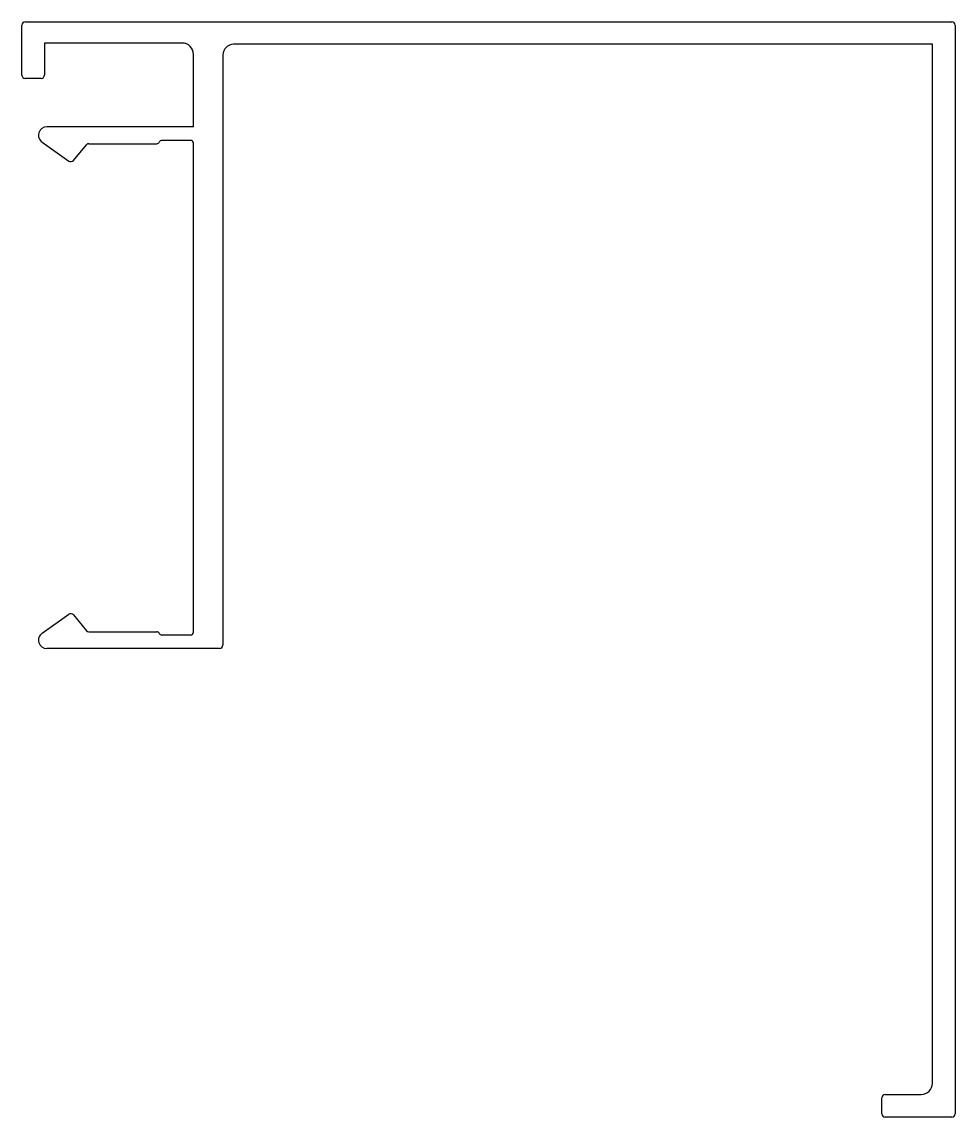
# Model space of a CAD drawing. Extents: x 953.3 to 1036, y 756.3 to 853.3.
import ezdxf

# ---------------------------------------------------------------- set-up
doc = ezdxf.new("R2010")
doc.units = 0
doc.layers.get('0').update_dxf_attribs({"linetype": 'CONTINUOUS'})

msp = doc.modelspace()

# ---------------------------------------------------------------- linework, layer by layer
for p, q in [((953.286, 848.564), (953.286, 852.967)), ((953.586, 853.267), (1035.667, 853.267)), ((1035.967, 852.967), (1035.967, 756.569)), ((955.286, 851.394), (955.286, 848.564)), ((967.478, 851.394), (955.286, 851.394)), ((1033.967, 851.283), (972.031, 851.283)), ((1033.967, 759.269), (1033.967, 851.283)), ((968.478, 843.975), (968.478, 850.394)), ((971.089, 850.355), (971.089, 798.067)), ((954.986, 848.264), (953.586, 848.264)), ((968.478, 843.975), (955.505, 843.975)), ((955.073, 842.612), (957.445, 840.942)), ((957.848, 840.994), (959.021, 842.392)), ((959.212, 842.481), (965.228, 842.481)), ((968.228, 842.775), (965.684, 842.775)), ((968.478, 799.217), (968.478, 842.525)), ((955.073, 799.13), (957.445, 800.8)), ((957.848, 800.748), (959.021, 799.35)), ((959.212, 799.261), (965.228, 799.261)), ((968.228, 798.967), (965.684, 798.967)), ((970.789, 797.767), (955.505, 797.767)), ((1029.467, 756.569), (1029.467, 757.969)), ((1029.767, 758.269), (1032.967, 758.269)), ((1035.667, 756.269), (1029.767, 756.269))]:
    msp.add_line(p, q)
for centre, radius, start, end in [((953.586, 852.967), 0.3, 90, 180), ((1035.667, 852.967), 0.3, 0, 90), ((967.478, 850.394), 1, 0, 90), ((972.041, 850.33), 0.953, 90.61608, 178.5125), ((953.586, 848.564), 0.3, 180, 270), ((954.986, 848.564), 0.3, 270, 0), ((955.505, 843.225), 0.75, 90, 234.85338), ((959.212, 842.231), 0.25, 90, 140), ((965.228, 842.731), 0.25, 270, 335.65727), ((965.684, 842.525), 0.25, 90, 155.65727), ((968.228, 842.525), 0.25, 360, 90), ((957.618, 841.187), 0.3, 234.85338, 320), ((957.618, 800.555), 0.3, 40, 125.14662), ((959.212, 799.511), 0.25, 220, 270), ((955.505, 798.517), 0.75, 125.14662, 270), ((965.228, 799.011), 0.25, 24.34273, 90), ((965.684, 799.217), 0.25, 204.34273, 270), ((968.228, 799.217), 0.25, 270, 0), ((970.789, 798.067), 0.3, 270, 0), ((1032.967, 759.269), 1, 270, 360), ((1029.767, 757.969), 0.3, 90, 180), ((1029.767, 756.569), 0.3, 180, 270), ((1035.667, 756.569), 0.3, 270, 0)]:
    msp.add_arc(centre, radius, start, end)

doc.saveas('drawing.dxf')
